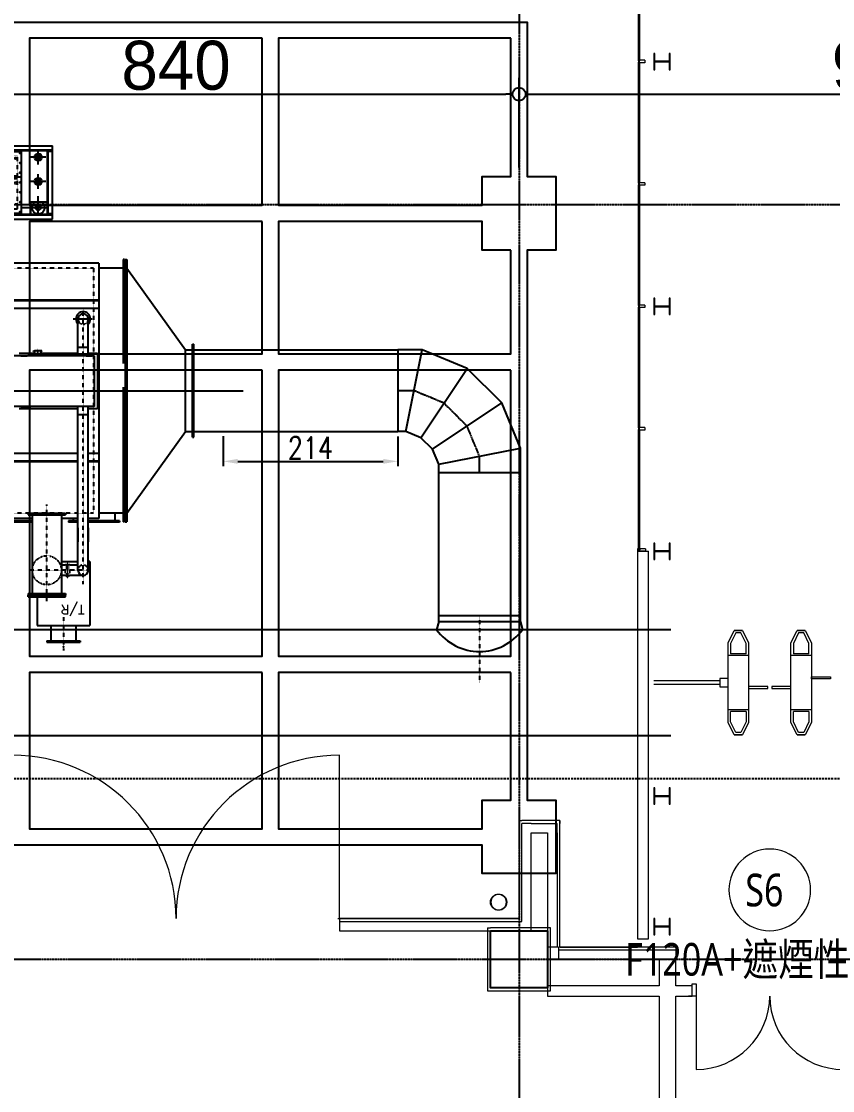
# Model space of a CAD drawing. Extents: x -3450 to 27857, y -1288 to 11880.
# Drawn here: x 23751 to 24744, y 8839 to 10149 of the extents above; entities that cross this region are included whole.
import ezdxf

# ---------------------------------------------------------------- set-up
doc = ezdxf.new("R2010")
doc.units = 0
for name, pattern in [('188K-SM-03-F20-MECH-EQ-Y2257103$0$CENTER', [2, 1.25, -0.25, 0.25, -0.25]), ('188K-SM-03-F20-MECH-EQ-Y2257103$0$CENTER2', [1.125, 0.75, -0.125, 0.125, -0.125]), ('188K-SM-03-F20-MECH-EQ-Y2257103$0$HIDDEN', [0.375, 0.25, -0.125]), ('188K-SM-03-F20-MECH-EQ-Y2257103$0$HIDDEN2', [0.1875, 0.125, -0.0625]), ('188K-SM-03-F20-MECH-EQ-Y2257103$0$PHANTOM2', [1.25, 0.625, -0.125, 0.125, -0.125, 0.125, -0.125]), ('X-S-FAB-L20$0$COL-CEN-LIN', [3.25, 2.5, -0.25, 0.25, -0.25])]:
    doc.linetypes.add(name, pattern=pattern)
for name, color, linetype in [('188K-SM-03-F20-MECH-EQ-Y2257103$0$0-CF-AAS-CVD', 140, 'Continuous'), ('188K-SM-03-F20-MECH-EQ-Y2257103$0$01 Common', 7, 'Continuous'), ('188K-SM-03-F20-MECH-EQ-Y2257103$0$01 Hidden', 4, '188K-SM-03-F20-MECH-EQ-Y2257103$0$HIDDEN'), ('188K-SM-03-F20-MECH-EQ-Y2257103$0$01-COMMOM', 7, 'Continuous'), ('188K-SM-03-F20-MECH-EQ-Y2257103$0$02 Center', 1, '188K-SM-03-F20-MECH-EQ-Y2257103$0$CENTER'), ('188K-SM-03-F20-MECH-EQ-Y2257103$0$02 Hidden', 4, '188K-SM-03-F20-MECH-EQ-Y2257103$0$HIDDEN'), ('188K-SM-03-F20-MECH-EQ-Y2257103$0$02-CENTER', 1, '188K-SM-03-F20-MECH-EQ-Y2257103$0$CENTER'), ('188K-SM-03-F20-MECH-EQ-Y2257103$0$_150_M', 7, 'Continuous'), ('188K-SM-03-F20-MECH-EQ-Y2257103$0$Block Center-Line', 1, '188K-SM-03-F20-MECH-EQ-Y2257103$0$CENTER2'), ('188K-SM-03-F20-MECH-EQ-Y2257103$0$Dim1', 1, 'Continuous'), ('188K-SM-03-F20-MECH-EQ-Y2257103$0$S', 180, 'Continuous'), ('X-S-FAB-L20$0$1_l20平面圖_1_A-OBJE-MEP', 8, 'Continuous'), ('X-S-FAB-L20$0$1_l20平面圖_1_A-WALL-EX', 8, 'Continuous'), ('X-S-FAB-L20$0$1_l20平面圖_1_A-WALL-IN', 8, 'Continuous'), ('X-S-FAB-L20$0$1_l20平面圖_1_D label', 8, 'Continuous'), ('X-S-FAB-L20$0$1_l20平面圖_1_Door', 8, 'Continuous'), ('X-S-FAB-L20$0$1_l20平面圖_1_S-COL', 8, 'Continuous'), ('X-S-FAB-L20$0$1_l20平面圖_1_SIAGE1', 8, 'Continuous'), ('X-S-FAB-L20$0$BLOCK', 8, 'Continuous'), ('X-S-FAB-L20$0$CCL', 8, 'X-S-FAB-L20$0$COL-CEN-LIN'), ('X-S-FAB-L20$0$COL-S', 8, 'Continuous'), ('X-S-FAB-L20$0$DIM', 8, 'Continuous'), ('X-S-FAB-L20$0$Steel Frame-188K', 8, 'Continuous')]:
    doc.layers.add(name, color=color, linetype=linetype)
doc.layers.add('188K-SM-03-F20-MECH-EQ-Y2257103$0$02-CenterLine', color=1, linetype='188K-SM-03-F20-MECH-EQ-Y2257103$0$CENTER', lineweight=13)
doc.layers.add('188K-SM-03-F20-MECH-EQ-Y2257103$0$1法蘭', color=2, linetype='Continuous', lineweight=25)
doc.styles.add('188K-SM-03-F20-MECH-EQ-Y2257103$0$dim-txt', font='simplex.shx', dxfattribs={"width": 0.8})
doc.styles.add('188K-SM-03-F20-MECH-EQ-Y2257103$0$ROMANS', font='ROMANS.SHX')
doc.styles.add('X-S-FAB-L20$0$DIM', font='', dxfattribs={"width": 0.8})
doc.styles.add('X-S-FAB-L20$0$Gen-Text', font='c2.shx', dxfattribs={"bigfont": 'chinese.shx'})
doc.styles.add('X-S-FAB-L20$0$Standard', font='', dxfattribs={"width": 0.8})
doc.styles.get('X-S-FAB-L20$0$DIM').set_extended_font_data('MingLiU')
doc.styles.get('X-S-FAB-L20$0$Standard').set_extended_font_data('Microsoft JhengHei')
doc.dimstyles.new('188K-SM-03-F20-MECH-EQ-Y2257103$0$複本 50-DIM', dxfattribs={"dimscale": 60, "dimtxt": 0.45, "dimasz": 0.3, "dimexe": 0.1, "dimexo": 0.1, "dimgap": 0.05, "dimtad": 1, "dimdec": 0, "dimzin": 0, "dimdsep": 46, "dimtxsty": '188K-SM-03-F20-MECH-EQ-Y2257103$0$dim-txt', "dimcen": 2, "dimclrd": 4, "dimclre": 4, "dimclrt": 2, "dimadec": 0, "dimazin": 0, "dimtfac": 1, "dimtdec": 0, "dimtix": 1, "dimtmove": 2, "dimatfit": 3, "dimldrblk": '188K-SM-03-F20-MECH-EQ-Y2257103$0$_DOT', "dimfxl": 1.6, "dimtvp": 1, "dimtolj": 1, "dimtzin": 0, "dimarcsym": 0})
doc.dimstyles.new('X-S-FAB-L20$0$CIRL', dxfattribs={"dimtxt": 50, "dimasz": 25, "dimexe": 16, "dimexo": 0, "dimgap": 6, "dimtad": 1, "dimdsep": 46, "dimtxsty": 'X-S-FAB-L20$0$DIM', "dimblk": 'X-S-FAB-L20$0$_DotBlank', "dimcen": 10, "dimdle": 8, "dimclrd": 256, "dimclre": 256, "dimclrt": 6, "dimadec": 0, "dimazin": 0, "dimtfac": 1, "dimtix": 1, "dimtmove": 2, "dimatfit": 0, "dimldrblk": 'X-S-FAB-L20$0$ARROW', "dimfxl": 1, "dimtolj": 1, "dimarcsym": 0})

# ---------------------------------------------------------------- blocks, each defined once
blk = doc.blocks.new('X-S-FAB-L20$0$_DotBlank')
at = {"color": 0, "linetype": 'ByBlock', "lineweight": -2}
blk.add_line((-0.5, 0), (-1, 0), dxfattribs=at)
blk.add_circle((0, 0), 0.5, dxfattribs=at)
blk = doc.blocks.new('*D125')
at = {"layer": 'DefPoints', "color": 0, "transparency": 16777216}
for p in [(-1800, 10780), (-2640, 10690), (-1800, 10690)]:
    blk.add_point(p, dxfattribs=at)
at = {"layer": 'X-S-FAB-L20$0$DIM', "lineweight": -2, "transparency": 16777216}
for p, q in [((-2640, 10690), (-2640, 10800)), ((-1800, 10690), (-1800, 10800)), ((-2624, 10780), (-1816, 10780))]:
    blk.add_line(p, q, dxfattribs=at)
at = {"layer": 'X-S-FAB-L20$0$DIM', "lineweight": -2, "transparency": 16777216, "xscale": 16, "yscale": 16, "zscale": 16, "rotation": 180}
blk.add_blockref('X-S-FAB-L20$0$_DotBlank', (-2640, 10780), dxfattribs=at)
at = {"layer": 'X-S-FAB-L20$0$DIM', "lineweight": -2, "transparency": 16777216, "xscale": 16, "yscale": 16, "zscale": 16}
blk.add_blockref('X-S-FAB-L20$0$_DotBlank', (-1800, 10780), dxfattribs=at)
at = {"layer": 'X-S-FAB-L20$0$DIM', "color": 6, "transparency": 16777216, "insert": (-2220, 10815), "char_height": 2.5, "attachment_point": 5, "style": 'X-S-FAB-L20$0$Gen-Text'}
blk.add_mtext('\\A1;{\\H24x;840}', dxfattribs=at)
blk = doc.blocks.new('X-S-FAB-L20$0$ARROW')
at = {"color": 3}
blk.add_solid([(0, 0), (-2.4, -0.4), (-2.4, 0.4)], dxfattribs=at)
blk = doc.blocks.new('*D126')
at = {"layer": 'DefPoints', "color": 0, "transparency": 16777216}
for p in [(-900, 10780), (-1800, 10690), (-900, 10690)]:
    blk.add_point(p, dxfattribs=at)
at = {"layer": 'X-S-FAB-L20$0$DIM', "lineweight": -2, "transparency": 16777216}
for p, q in [((-1800, 10690), (-1800, 10800)), ((-900, 10690), (-900, 10800)), ((-1784, 10780), (-916, 10780))]:
    blk.add_line(p, q, dxfattribs=at)
at = {"layer": 'X-S-FAB-L20$0$DIM', "lineweight": -2, "transparency": 16777216, "xscale": 16, "yscale": 16, "zscale": 16, "rotation": 180}
blk.add_blockref('X-S-FAB-L20$0$_DotBlank', (-1800, 10780), dxfattribs=at)
at = {"layer": 'X-S-FAB-L20$0$DIM', "lineweight": -2, "transparency": 16777216, "xscale": 16, "yscale": 16, "zscale": 16}
blk.add_blockref('X-S-FAB-L20$0$_DotBlank', (-900, 10780), dxfattribs=at)
at = {"layer": 'X-S-FAB-L20$0$DIM', "color": 6, "transparency": 16777216, "insert": (-1350, 10815), "char_height": 2.5, "attachment_point": 5, "style": 'X-S-FAB-L20$0$Gen-Text'}
blk.add_mtext('\\A1;{\\H24x;900}', dxfattribs=at)
blk = doc.blocks.new('X-S-FAB-L20$0$鋼棚_AAS')
at = {"layer": 'X-S-FAB-L20$0$Steel Frame-188K'}
blk.add_lwpolyline([(16735, 1120.3), (21755, 1120.3), (21775, 1120.3), (21775, 930.9), (21810, 930.9), (21810, 840.9), (21775, 840.9), (21775, 166.9), (21810, 166.9), (21810, 76.9), (21720, 76.9), (21720, 111.9), (20970, 111.9), (20970, 76.9), (20880, 76.9), (20880, 111.9), (20130, 111.9), (20130, 76.9), (20040, 76.9), (20040, 111.9), (19290, 111.9)], dxfattribs=at)
for points in [[(21450.3, 1100.3), (21165.6, 1100.3), (21165.6, 895.9), (21450.3, 895.9)], [(21755, 1100.3), (21470.3, 1100.3), (21470.3, 895.9), (21720, 895.9), (21720, 930.9), (21755, 930.9)], [(21450.3, 875.9), (21165.6, 875.9), (21165.6, 713.8), (21450.3, 713.8)], [(21755, 840.9), (21720, 840.9), (21720, 875.9), (21470.3, 875.9), (21470.3, 713.8), (21755, 713.8)], [(21450.3, 693.8), (21165.6, 693.8), (21165.6, 343.3), (21450.3, 343.3)], [(21755, 693.8), (21470.3, 693.8), (21470.3, 343.3), (21755, 343.3)], [(21450.3, 323.3), (21165.6, 323.3), (21165.6, 131.9), (21450.3, 131.9)], [(21755, 323.3), (21470.3, 323.3), (21470.3, 131.9), (21720, 131.9), (21720, 166.9), (21755, 166.9)]]:
    blk.add_lwpolyline(points, close=True, dxfattribs=at)
blk = doc.blocks.new('*U736')
for p, q in [((-500, 175), (500, 175)), ((-500, 100), (-500, 175)), ((500, 100), (500, 175)), ((-500, 100), (-525, 0)), ((-500, 100), (500, 100)), ((500, 100), (525, 0))]:
    blk.add_line(p, q)
blk.add_arc((0, 383), 650, 216.0691, 323.9309)
at = {"layer": '188K-SM-03-F20-MECH-EQ-Y2257103$0$Block Center-Line'}
blk.add_line((0, 175), (0, -650), dxfattribs=at)
blk = doc.blocks.new('188K-SM-03-F20-MECH-EQ-Y2257103$0$80-f')
at = {"layer": '188K-SM-03-F20-MECH-EQ-Y2257103$0$1法蘭'}
for p, q in [((443300, 14907), (443300, 14716)), ((443300, 14907), (443326, 14907)), ((443326, 14907), (443326, 14716)), ((443326, 14865), (443354, 14865)), ((443354, 14865), (443354, 14757)), ((443300, 14716), (443326, 14716)), ((443326, 14757), (443354, 14757))]:
    blk.add_line(p, q, dxfattribs=at)
blk = doc.blocks.new('188K-SM-03-F20-MECH-EQ-Y2257103$0$A$C27867FC7')
at = {"layer": '188K-SM-03-F20-MECH-EQ-Y2257103$0$01 Common'}
for p, q in [((-140, -175), (-140, 175)), ((-100, 215), (100, 215)), ((140, 175), (140, -175)), ((-17.5, 76), (-17.5, 81)), ((17.5, 81), (-17.5, 81)), ((-17.5, 76), (-17.5, -76)), ((17.5, 76), (-17.5, 76)), ((17.5, 76), (17.5, 81)), ((17.5, 76), (17.5, -76)), ((-17.5, -81), (-17.5, -76)), ((17.5, -76), (-17.5, -76)), ((17.5, -81), (-17.5, -81)), ((17.5, -81), (17.5, -76)), ((100, -215), (-100, -215))]:
    blk.add_line(p, q, dxfattribs=at)
at = {"layer": '188K-SM-03-F20-MECH-EQ-Y2257103$0$01 Common', "extrusion": (0, 0, -1)}
for centre, start, end in [((100, 175), 0, 90), ((-100, 175), 90, 180), ((100, -175), 270, 0), ((-100, -175), 180, 270)]:
    blk.add_arc(centre, 40, start, end, dxfattribs=at)
at = {"layer": '188K-SM-03-F20-MECH-EQ-Y2257103$0$01 Hidden', "linetype": '188K-SM-03-F20-MECH-EQ-Y2257103$0$HIDDEN'}
for p, q in [((-135, -175), (-135, 175)), ((-130, -175), (-130, 175)), ((-125, -175), (-125, 175)), ((-100, 210), (100, 210)), ((-100, 205), (100, 205)), ((-100, 200), (100, 200)), ((125, 175), (125, -175)), ((130, 175), (130, -175)), ((135, 175), (135, -175)), ((17.5, 75), (-17.5, 75)), ((17.5, 70), (-17.5, 70)), ((17.5, -70), (-17.5, -70)), ((17.5, -75), (-17.5, -75)), ((100, -200), (-100, -200)), ((100, -205), (-100, -205)), ((100, -210), (-100, -210))]:
    blk.add_line(p, q, dxfattribs=at)
at = {"layer": '188K-SM-03-F20-MECH-EQ-Y2257103$0$01 Hidden', "linetype": '188K-SM-03-F20-MECH-EQ-Y2257103$0$HIDDEN', "extrusion": (0, 0, -1)}
for centre, radius, start, end in [((100, 175), 35, 0, 90), ((100, 175), 30, 0, 90), ((100, 175), 25, 0, 90), ((-100, 175), 35, 90, 180), ((-100, 175), 30, 90, 180), ((-100, 175), 25, 90, 180), ((100, -175), 35, 270, 0), ((100, -175), 30, 270, 0), ((100, -175), 25, 270, 0), ((-100, -175), 35, 180, 270), ((-100, -175), 30, 180, 270), ((-100, -175), 25, 180, 270)]:
    blk.add_arc(centre, radius, start, end, dxfattribs=at)
at = {"layer": '188K-SM-03-F20-MECH-EQ-Y2257103$0$02 Center'}
for p, q in [((0, -258), (0, 258)), ((-182, 0), (182, 0))]:
    blk.add_line(p, q, dxfattribs=at)
blk = doc.blocks.new('*U229')
at = {"layer": '188K-SM-03-F20-MECH-EQ-Y2257103$0$S', "linetype": 'Continuous', "ltscale": 2}
blk.add_circle((0, 0), 7.5, dxfattribs=at)
blk = doc.blocks.new('*U230')
at = {"layer": '188K-SM-03-F20-MECH-EQ-Y2257103$0$Dim1', "color": 0, "linetype": 'ByBlock', "lineweight": -2, "transparency": 16777216}
blk.add_blockref('*U229', (38622, 5306), dxfattribs=at)
for p, rotation in [((38661, 5345), 270), ((38661, 5266), 90), ((38701, 5306), 180)]:
    blk.add_blockref('*U229', p, dxfattribs=dict(at, rotation=rotation))
blk = doc.blocks.new('*U231')
at = {"layer": '188K-SM-03-F20-MECH-EQ-Y2257103$0$S', "linetype": 'Continuous', "ltscale": 2}
blk.add_circle((0, 0), 7.5, dxfattribs=at)
blk = doc.blocks.new('*U232')
at = {"layer": '188K-SM-03-F20-MECH-EQ-Y2257103$0$Dim1', "color": 0, "linetype": 'ByBlock', "lineweight": -2, "transparency": 16777216}
blk.add_blockref('*U231', (25233, 2970), dxfattribs=at)
for p, rotation in [((25264, 3000), 270), ((25264, 2940), 90.00000000000001), ((25294, 2970), 180)]:
    blk.add_blockref('*U231', p, dxfattribs=dict(at, rotation=rotation))
blk = doc.blocks.new('188K-SM-03-F20-MECH-EQ-Y2257103$0$A3-CVD-PUMP')
for p, q in [((3011, 606), (3011, -144)), ((3461, 606), (3011, 606)), ((3461, -144), (3461, 606)), ((3011, -144), (3461, -144))]:
    blk.add_line(p, q)
for centre in [(3086, 236), (3386, 236), (3086, -64), (3386, -64)]:
    blk.add_circle(centre, 7.5)
at = {"layer": '188K-SM-03-F20-MECH-EQ-Y2257103$0$01-COMMOM'}
for p, q in [((3011, 166), (3131, 166)), ((3131, -49), (3131, 186)), ((3341, 186), (3131, 186)), ((3341, 186), (3341, -49)), ((3461, 166), (3341, 166)), ((3341, -49), (3131, -49))]:
    blk.add_line(p, q, dxfattribs=at)
for centre in [(3026, 591), (3166, 591), (3306, 591), (3446, 591), (3026, 471), (3446, 471), (3026, 351), (3446, 351), (3026, 231), (3446, 231), (3026, 111), (3446, 111), (3026, -9), (3026, -129), (3166, -129), (3306, -129), (3446, -9), (3446, -129)]:
    blk.add_circle(centre, 6, dxfattribs=at)
at = {"layer": '188K-SM-03-F20-MECH-EQ-Y2257103$0$02 Hidden'}
for p, q in [((3066, 151), (3066, 181)), ((3131, 181), (3066, 181)), ((3131, 166), (3066, 166)), ((3131, 151), (3066, 151)), ((3341, 181), (3406, 181)), ((3341, 166), (3406, 166)), ((3341, 151), (3406, 151)), ((3406, 151), (3406, 181))]:
    blk.add_line(p, q, dxfattribs=at)
blk.add_lwpolyline([(3411, 556), (3061, 556), (3061, -94), (3411, -94)], close=True, dxfattribs=at)
at = {"layer": '188K-SM-03-F20-MECH-EQ-Y2257103$0$02-CENTER'}
for p, q in [((3170, 622), (3170, 370)), ((3044, 496), (3296, 496)), ((3070, 236), (3102, 236)), ((3086, 254), (3086, 218)), ((3368, 236), (3404, 236)), ((3386, 254), (3386, 218)), ((3068, -64), (3104, -64)), ((3086, -82), (3086, -46)), ((3368, -64), (3404, -64)), ((3386, -82), (3386, -46))]:
    blk.add_line(p, q, dxfattribs=at)
at = {"layer": '188K-SM-03-F20-MECH-EQ-Y2257103$0$02-CenterLine', "ltscale": 0.1}
for p, q in [((3014, 591), (3038, 591)), ((3026, 579), (3026, 603)), ((3154, 591), (3178, 591)), ((3166, 579), (3166, 603)), ((3294, 591), (3318, 591)), ((3306, 579), (3306, 603)), ((3458, 591), (3434, 591)), ((3446, 579), (3446, 603)), ((3014, 471), (3038, 471)), ((3026, 459), (3026, 483)), ((3458, 471), (3434, 471)), ((3446, 459), (3446, 483)), ((3014, 351), (3038, 351)), ((3026, 339), (3026, 363)), ((3458, 351), (3434, 351)), ((3446, 339), (3446, 363)), ((3014, 231), (3038, 231)), ((3026, 219), (3026, 243)), ((3458, 231), (3434, 231)), ((3446, 219), (3446, 243)), ((3014, 111), (3038, 111)), ((3026, 99), (3026, 123)), ((3026, -21), (3026, 3)), ((3458, 111), (3434, 111)), ((3446, 99), (3446, 123)), ((3446, -21), (3446, 3)), ((3014, -9), (3038, -9)), ((3014, -129), (3038, -129)), ((3026, -117), (3026, -141)), ((3154, -129), (3178, -129)), ((3166, -117), (3166, -141)), ((3294, -129), (3318, -129)), ((3306, -117), (3306, -141)), ((3458, -9), (3434, -9)), ((3458, -129), (3434, -129)), ((3446, -117), (3446, -141))]:
    blk.add_line(p, q, dxfattribs=at)
at = {"layer": '188K-SM-03-F20-MECH-EQ-Y2257103$0$_150_M', "extrusion": (0, 0, -1)}
blk.add_circle((-3170, 496), 58.7, dxfattribs=at)
blk = doc.blocks.new('188K-SM-03-F20-MECH-EQ-Y2257103$0$A$C0CB66949')
at = {"linetype": 'Continuous', "ltscale": 2}
for p, q in [((241, 0), (-242, 0)), ((-242, -24), (-242, 0)), ((241, -24), (-242, -24)), ((-156, -583), (-156, -24)), ((156, -583), (156, -24)), ((241, -24), (241, 0)), ((-242, -607), (241, -607)), ((-242, -627), (-242, -607)), ((-242, -627), (241, -627)), ((241, -583), (-242, -583)), ((-242, -607), (-242, -583)), ((241, -607), (-242, -607)), ((-156, -737), (-156, -627)), ((156, -737), (156, -627)), ((241, -607), (241, -583)), ((241, -627), (241, -607)), ((291, -617), (481, -617)), ((291, -633), (291, -617)), ((291, -633), (481, -633)), ((341, -737), (341, -633)), ((431, -737), (431, -633)), ((481, -633), (481, -617)), ((1085, -782), (1085, -972)), ((1085, -782), (1101, -782)), ((1101, -782), (1101, -972)), ((993, -832), (1085, -832)), ((993, -922), (1085, -922)), ((1085, -972), (1101, -972)), ((1089, -1285), (993, -1285)), ((1089, -1309), (993, -1309)), ((1089, -1342), (1089, -1252)), ((1101, -1252), (1089, -1252)), ((1101, -1342), (1101, -1252)), ((1089, -1435), (993, -1435)), ((1101, -1342), (1089, -1342)), ((1089, -1492), (1089, -1402)), ((1101, -1402), (1089, -1402)), ((1101, -1492), (1101, -1402)), ((1089, -1459), (993, -1459)), ((1101, -1492), (1089, -1492))]:
    blk.add_line(p, q, dxfattribs=at)
for p, q in [((0, -607), (0, 0)), ((0, -767), (0, -553)), ((386, -754), (386, -571)), ((1053, -677), (-767, -677)), ((-767, -677), (-767, -1577)), ((-715, -745), (-767, -745)), ((1053, -745), (993, -745)), ((1053, -677), (1053, -1577)), ((1083, -740), (1168, -740)), ((1083, -747), (1083, -740)), ((1083, -747), (1168, -747)), ((1111, -732), (1105, -740)), ((1111, -740), (1111, -729)), ((1290, -726), (1114, -726)), ((1115, -808), (1115, -747)), ((1124, -726), (1124, -721)), ((1127, -726), (1127, -721)), ((1131, -726), (1131, -721)), ((1136, -808), (1136, -747)), ((1144, -737), (1290, -737)), ((1144, -740), (1144, -737)), ((1168, -747), (1168, -740)), ((1181, -737), (1278, -772)), ((1197, -737), (1280, -767)), ((1278, -772), (1280, -767)), ((1301, -735), (1301, -728)), ((879, -877), (1147, -877)), ((1104, -808), (1147, -808)), ((1104, -955), (1104, -808)), ((1147, -808), (1147, -955)), ((1151, -881), (1302, -881)), ((1147, -955), (1104, -955)), ((1141, -1297), (993, -1297)), ((243, -1672), (243, -1440)), ((-707, -1509), (-767, -1509)), ((1141, -1447), (993, -1447)), ((1053, -1509), (993, -1509)), ((1053, -1577), (-767, -1577)), ((-17, -1610), (503, -1610)), ((-17, -1610), (-17, -1640)), ((-17, -1625), (503, -1625)), ((-17, -1640), (503, -1640)), ((38, -1577), (38, -1610)), ((448, -1577), (448, -1610)), ((503, -1610), (503, -1640))]:
    blk.add_line(p, q)
at = {"ltscale": 350}
for p, q in [((1053, -729), (-767, -729)), ((1053, -737), (-767, -737)), ((-715, -745), (-715, -1509)), ((-707, -737), (-707, -1517)), ((-497, -882), (-497, -737)), ((-492, -887), (-492, -737)), ((993, -737), (993, -1517)), ((1001, -745), (1001, -1509)), ((-707, -882), (-497, -882)), ((-707, -887), (-492, -887)), ((1053, -1517), (-767, -1517)), ((1053, -1525), (-767, -1525))]:
    blk.add_line(p, q, dxfattribs=at)
at = {"ltscale": 3}
for p, q in [((-592, -720), (-592, -958)), ((243, -747), (243, -985)), ((-711, -817), (-388, -817)), ((124, -844), (362, -844)), ((-592, -1047), (-592, -1229)), ((-683, -1138), (-501, -1138)), ((-683, -1438), (-501, -1438)), ((-592, -1347), (-592, -1529))]:
    blk.add_line(p, q, dxfattribs=at)
at = {"linetype": 'Continuous', "ltscale": 2}
for centre, radius in [((-592, -817), 77.5), ((-592, -817), 30), ((243, -844), 54), ((243, -844), 17.5), ((-592, -1138), 45), ((-592, -1138), 11.5), ((-592, -1438), 45), ((-592, -1438), 11.5)]:
    blk.add_circle(centre, radius, dxfattribs=at)
at = {"ltscale": 0.1}
blk.add_circle((243, -844), 39.7, dxfattribs=at)
at = {"ltscale": 3}
for centre in [(-592, -1138), (-592, -1438)]:
    blk.add_circle(centre, 30.1, dxfattribs=at)
for centre, radius, start, end in [((1114, -729), 2.73, 90, 180), ((1290, -758), 31.8, 71.4881, 91.4052), ((1290, -705), 31.8, 268.5948, 288.5119)]:
    blk.add_arc(centre, radius, start, end)
for name, p in [('188K-SM-03-F20-MECH-EQ-Y2257103$0$A3-CVD-PUMP', (-3398, -1358)), ('188K-SM-03-F20-MECH-EQ-Y2257103$0$A3-CVD-PUMP', (-2588, -1358)), ('188K-SM-03-F20-MECH-EQ-Y2257103$0$A$C27867FC7', (243, -1217))]:
    blk.add_blockref(name, p)
at = {"rotation": 45.00000000000001}
for name, p in [('*U230', (-23343, -31933)), ('*U232', (-16356, -21102)), ('*U232', (-16356, -21402))]:
    blk.add_blockref(name, p, dxfattribs=at)
at = {"xscale": -1, "rotation": 180}
blk.add_blockref('188K-SM-03-F20-MECH-EQ-Y2257103$0$80-f', (-442234, 13930), dxfattribs=at)
blk = doc.blocks.new('188K-SM-03-F20-MECH-EQ-Y2257103$0$A$C47867157')
at = {"linetype": '188K-SM-03-F20-MECH-EQ-Y2257103$0$CENTER2'}
for p, q in [((1595, 2775), (1595, 3183)), ((1799, 2577), (1799, 1395)), ((1354, 2371), (1354, -1012)), ((1519, 2268), (1519, 2132)), ((1540, 2289), (1540, 2111)), ((1545, 2289), (1545, 2111)), ((1549, 2289), (1549, 2111)), ((1570, 2268), (1570, 2132)), ((1260, 2200), (2018, 2200))]:
    blk.add_line(p, q, dxfattribs=at)
at = {"linetype": 'Continuous'}
for p, q in [((1799, 3082), (1392, 3082)), ((1392, 3063), (1392, 3082)), ((1799, 3063), (1392, 3063)), ((1443, 2879), (1443, 3063)), ((1748, 2879), (1748, 3063)), ((1799, 3063), (1799, 3082)), ((1919, 2879), (1272, 2879)), ((1272, 2092), (1272, 2879)), ((1919, 2524), (1919, 2879)), ((1570, 2524), (1570, 2505)), ((1570, 2486), (1570, 2505)), ((2027, 2524), (2027, 2505)), ((2027, 2486), (2027, 2505)), ((1621, 1521), (1621, 2486)), ((1977, 1521), (1977, 2486)), ((1354, 2263), (1519, 2263)), ((1519, 2268), (1540, 2268)), ((1540, 2289), (1549, 2289)), ((1549, 2268), (1570, 2268)), ((1570, 2263), (1621, 2263)), ((1291, 2200), (1291, 295)), ((1418, 2200), (1418, 295)), ((1418, 2136), (1519, 2136)), ((1519, 2132), (1540, 2132)), ((1540, 2111), (1549, 2111)), ((1549, 2132), (1570, 2132)), ((1570, 2136), (1621, 2136)), ((1272, 2092), (1291, 2092)), ((1621, 2092), (1418, 2092)), ((1291, 1680), (1291, 1854)), ((1418, 1680), (1418, 1854)), ((846, 1609), (865, 1609)), ((846, -45), (846, 1609)), ((865, -45), (865, 1609)), ((910, 1613), (1291, 1613)), ((910, 1594), (910, 1613)), ((910, 1603), (1291, 1603)), ((910, 1594), (1291, 1594)), ((967, 1502), (967, 1594)), ((1418, 1613), (1532, 1613)), ((1418, 1603), (1532, 1603)), ((1418, 1594), (1532, 1594)), ((1475, 1565), (1475, 1594)), ((1532, 1594), (1532, 1613)), ((1977, 1613), (2631, 1613)), ((1977, 1603), (2631, 1603)), ((1977, 1594), (2631, 1594)), ((821, 1501), (100, 500)), ((865, 1501), (1164, 1501)), ((1164, -1562), (1164, 1565)), ((1164, 1565), (1291, 1565)), ((1418, 1565), (1621, 1565)), ((2027, 1521), (1570, 1521)), ((1570, 1502), (1570, 1521)), ((2027, 1502), (1570, 1502)), ((1977, 1565), (2434, 1565)), ((2027, 1502), (2027, 1521)), ((1164, 873), (1291, 873)), ((1164, 863), (1291, 863)), ((1418, 873), (2434, 873)), ((1418, 863), (2434, 863)), ((1164, 771), (1291, 771)), ((1418, 771), (2434, 771)), ((100, 500), (13, 500)), ((1291, 295), (1291, 193)), ((1291, 295), (1418, 295)), ((1418, 295), (1418, 193)), ((1218, -426), (1218, 193)), ((1218, 193), (2713, 193)), ((1243, 193), (1326, 193)), ((1243, 193), (1295, 193)), ((2116, 193), (2040, 193)), ((2116, 193), (2065, 193)), ((846, -1607), (846, -331)), ((865, -1607), (865, -331)), ((100, -500), (13, -500)), ((821, -1499), (100, -500)), ((1218, -426), (2713, -426)), ((1319, -426), (1243, -426)), ((1291, -426), (1291, -528)), ((1418, -426), (1418, -528)), ((1862, -481), (1872, -481)), ((1862, -481), (1862, -487)), ((1862, -484), (1875, -484)), ((1862, -487), (1874, -487)), ((1872, -481), (1872, -426)), ((1874, -487), (1877, -490)), ((1875, -484), (1875, -429)), ((1875, -429), (1951, -429)), ((1875, -484), (1878, -487)), ((1877, -490), (1949, -490)), ((1878, -487), (1948, -487)), ((1951, -484), (1948, -487)), ((1952, -487), (1949, -490)), ((1951, -484), (1951, -429)), ((1951, -484), (1963, -484)), ((1964, -487), (1952, -487)), ((1954, -481), (1954, -426)), ((1954, -481), (1963, -481)), ((1964, -481), (1964, -487)), ((2116, -426), (2040, -426)), ((1291, -528), (1291, -878)), ((1291, -528), (1418, -528)), ((1418, -528), (1418, -878)), ((1243, -878), (1476, -878)), ((1164, -1007), (2434, -1007)), ((1164, -1099), (2434, -1099)), ((1164, -1108), (2434, -1108)), ((865, -1499), (1164, -1499)), ((1164, -1562), (2434, -1562)), ((846, -1607), (865, -1607))]:
    blk.add_line(p, q, dxfattribs=at)
for p, q in [((2027, 2524), (1570, 2524)), ((2027, 2505), (1570, 2505)), ((2027, 2505), (1570, 2505)), ((2027, 2486), (1570, 2486)), ((821, -1607), (821, 1609)), ((840, 1609), (821, 1609)), ((840, -1607), (840, 1609)), ((846, -45), (846, 1607)), ((0, 568), (0, -568)), ((13, 568), (13, -568)), ((100, 500), (100, -500)), ((1180, -455), (1180, 222)), ((1180, 222), (1291, 222)), ((1418, 222), (2138, 222)), ((9576, 1), (-604, 1)), ((840, -1607), (840, -331)), ((846, -1607), (846, -331)), ((1180, -455), (1291, -455)), ((1418, -455), (1872, -455)), ((1954, -455), (2138, -455)), ((840, -1607), (821, -1607))]:
    blk.add_line(p, q)
at = {"linetype": '188K-SM-03-F20-MECH-EQ-Y2257103$0$HIDDEN2'}
for p, q in [((1227, 1502), (2370, 1502)), ((1227, -1499), (1227, 1501)), ((1227, 1501), (2370, 1501)), ((1227, -1499), (2370, -1499))]:
    blk.add_line(p, q, dxfattribs=at)
at = {"linetype": '188K-SM-03-F20-MECH-EQ-Y2257103$0$PHANTOM2'}
for p, q in [((13, 568), (0, 568)), ((13, -568), (0, -568))]:
    blk.add_line(p, q, dxfattribs=at)
at = {"linetype": '188K-SM-03-F20-MECH-EQ-Y2257103$0$HIDDEN'}
blk.add_line((1913, -512), (1913, -417), dxfattribs=at)
at = {"linetype": '188K-SM-03-F20-MECH-EQ-Y2257103$0$HIDDEN2'}
blk.add_circle((1799, 2200), 178, dxfattribs=at)
for centre in [(2015, 204), (2015, -437)]:
    blk.add_circle(centre, 6.35)
at = {"linetype": 'Continuous'}
for centre, radius, start, end in [((1354, 2200), 63.5, 0, 180), ((1354, -878), 88.9, 135.5847, 44.4153), ((1354, -878), 63.5, 180, 0)]:
    blk.add_arc(centre, radius, start, end, dxfattribs=at)
at = {"linetype": '188K-SM-03-F20-MECH-EQ-Y2257103$0$HIDDEN2'}
for centre, start, end in [((1354, 2200), 180, 0), ((1354, -878), 0, 180)]:
    blk.add_arc(centre, 63.5, start, end, dxfattribs=at)
at = {"linetype": 'Continuous'}
blk.add_point((1595, 3137), dxfattribs=at)
at = {"linetype": '188K-SM-03-F20-MECH-EQ-Y2257103$0$PHANTOM2'}
blk.add_point((0, 0), dxfattribs=at)
at = {"linetype": 'Continuous'}
blk.add_blockref('188K-SM-03-F20-MECH-EQ-Y2257103$0$A$C0CB66949', (2496, -1424), dxfattribs=at)
at = {"linetype": 'Continuous', "style": '188K-SM-03-F20-MECH-EQ-Y2257103$0$ROMANS'}
blk.add_text('T/R', height=114.3, dxfattribs=at).set_placement((1337, 2622))
blk = doc.blocks.new('*D626')
at = {"color": 4, "lineweight": -2, "transparency": 16777216}
for p, q in [((21875, 9640.9), (21875, 9604.1)), ((22089, 9640.6), (22089, 9604.1)), ((21893, 9610.1), (22071, 9610.1))]:
    blk.add_line(p, q, dxfattribs=at)
at = {"color": 4, "transparency": 16777216}
for points in [[(21893, 9613.1), (21893, 9607.1), (21875, 9610.1)], [(22071, 9613.1), (22071, 9607.1), (22089, 9610.1)]]:
    blk.add_solid(points, dxfattribs=at)
at = {"layer": 'DefPoints', "color": 0, "transparency": 16777216}
for p in [(21875, 9646.9), (22089, 9646.6), (22089, 9610.1)]:
    blk.add_point(p, dxfattribs=at)
at = {"color": 2, "transparency": 16777216, "insert": (21982, 9626.6), "char_height": 27, "attachment_point": 5, "style": '188K-SM-03-F20-MECH-EQ-Y2257103$0$dim-txt'}
blk.add_mtext('\\A1;214', dxfattribs=at)
blk = doc.blocks.new('188K-SM-03-F20-MECH-EQ-Y2257103$0$_DOT')
at = {"color": 0, "linetype": 'ByBlock'}
blk.add_line((-0.5, 0), (-1, 0), dxfattribs=at)
at = {"color": 0, "linetype": 'ByBlock', "const_width": 0.5}
blk.add_lwpolyline([(-0.25, 0, 1), (0.25, 0, 1)], format="xyb", close=True, dxfattribs=at)
blk = doc.blocks.new('*U582')
for p, q in [((-100, 150), (-100, 50)), ((-90.1, 50), (-70.2, 150)), ((-71.7, 42.4), (-15, 127.2)), ((-57.6, 28.3), (27.2, 85)), ((-50, 9.9), (50, 29.8)), ((-50, 0), (50, 0))]:
    blk.add_line(p, q)
for points in [[(50, 0), (50, 29.8), (27.2, 85), (-15, 127.2), (-70.2, 150), (-100, 150)], [(-50, 0), (-50, 9.9), (-57.6, 28.3), (-71.7, 42.4), (-90.1, 50), (-100, 50)]]:
    blk.add_lwpolyline(points)
at = {"layer": '188K-SM-03-F20-MECH-EQ-Y2257103$0$Block Center-Line'}
blk.add_lwpolyline([(0, 0), (0, 19.9), (-15.2, 56.6), (-43.4, 84.8), (-80.1, 100), (-100, 100)], dxfattribs=at)
blk = doc.blocks.new('X-S-FAB-L20$0$FAB2-L05')
at = {"layer": 'X-S-FAB-L20$0$CCL'}
for p, q in [((-1800, 11005), (-1800, 0)), ((-26880, 10645), (1210, 10645)), ((-26880, 9720), (1210, 9720))]:
    blk.add_line(p, q, dxfattribs=at)
at = {"layer": 'X-S-FAB-L20$0$COL-S'}
blk.add_lwpolyline([(-1835, 9755), (-1765, 9755), (-1765, 9685), (-1835, 9685)], close=True, dxfattribs=at)
at = {"layer": 'X-S-FAB-L20$0$DIM'}
for base, p1, p2, picture, middle in [((-1800, 10780), (-2640, 10690), (-1800, 10690), '*D125', (-2220, 10815)), ((-900, 10780), (-1800, 10690), (-900, 10690), '*D126', (-1350, 10815))]:
    dim = blk.add_linear_dim(base=base, p1=p1, p2=p2, text='{\\H24x;<>}', dimstyle='X-S-FAB-L20$0$CIRL', override={"dimtxt": 2.5, "dimasz": 16, "dimexe": 20, "dimgap": 5, "dimtxsty": 'X-S-FAB-L20$0$Gen-Text', "dimblk1": 'X-S-FAB-L20$0$_DotBlank', "dimblk2": 'X-S-FAB-L20$0$_DotBlank', "dimsah": 1}, dxfattribs=at)
    dim.commit()
    dim.dimension.update_dxf_attribs({"geometry": picture, "text_midpoint": middle})
blk = doc.blocks.new('X-S-FAB-L20')
at = {"layer": 'X-S-FAB-L20$0$1_l20平面圖_1_A-OBJE-MEP', "color": 8, "lineweight": 0, "ltscale": 10, "flags": 128}
blk.add_lwpolyline([(24344.5, 9070, 1), (24325.5, 9070, 1)], format="xyb", close=True, dxfattribs=at)
at = {"layer": 'X-S-FAB-L20$0$1_l20平面圖_1_A-OBJE-MEP', "color": 8, "lineweight": 0, "ltscale": 10}
blk.add_circle((24335, 9070), 10, dxfattribs=at)
at = {"layer": 'X-S-FAB-L20$0$1_l20平面圖_1_A-WALL-EX', "color": 1, "lineweight": 0, "ltscale": 10}
for p, q in [((24507, 10101.5), (24507, 10098.5)), ((24514, 10101.5), (24507, 10101.5)), ((24514, 10101.5), (24514, 10098.5)), ((24514, 10098.5), (24507, 10098.5)), ((24507, 9951.5), (24507, 9948.5)), ((24514, 9951.5), (24507, 9951.5)), ((24514, 9948.5), (24507, 9948.5)), ((24514, 9951.5), (24514, 9948.5)), ((24507, 9801.5), (24507, 9798.5)), ((24514, 9801.5), (24507, 9801.5)), ((24514, 9801.5), (24514, 9798.5)), ((24514, 9798.5), (24507, 9798.5)), ((24507, 9651.5), (24507, 9648.5)), ((24514, 9651.5), (24507, 9651.5)), ((24514, 9648.5), (24507, 9648.5)), ((24514, 9651.5), (24514, 9648.5)), ((24505, 9503), (24505, 9500)), ((24506, 9503), (24505, 9503)), ((24515, 9500), (24505, 9500)), ((24506, 9503), (24506, 9501.5)), ((24508, 9501.5), (24506, 9501.5)), ((24508, 9503), (24508, 9501.5)), ((24515, 9503), (24508, 9503)), ((24515, 9503), (24515, 9500))]:
    blk.add_line(p, q, dxfattribs=at)
at = {"layer": 'X-S-FAB-L20$0$1_l20平面圖_1_A-WALL-EX', "color": 6, "lineweight": 0, "ltscale": 10}
for p, q in [((24505, 9500), (24518.5, 9500)), ((24375, 9166.5), (24363.5, 9166.5)), ((24363.5, 9050), (24363.5, 9166.5)), ((24375, 9166.5), (24363.5, 9166.5)), ((24375, 9166.5), (24406.5, 9166.5)), ((24406.5, 9155), (24406.5, 9166.5)), ((24406.5, 9155), (24406.5, 9166.5)), ((24406.5, 9155), (24406.5, 9015)), ((24140, 9050), (24140, 9046.5)), ((24140, 9046.5), (24360, 9046.5)), ((24140, 9046.5), (24140, 9038.5)), ((24360, 9046.5), (24363.5, 9046.5)), ((24360, 9046.5), (24363.5, 9046.5)), ((24363.5, 9046.5), (24363.5, 9050)), ((24140, 9038.5), (24140, 9035)), ((24408.2, 9011.5), (24410, 9011.5)), ((24410, 9011.5), (24552, 9011.5))]:
    blk.add_line(p, q, dxfattribs=at)
at = {"layer": 'X-S-FAB-L20$0$1_l20平面圖_1_A-WALL-EX', "color": 8, "lineweight": 0, "ltscale": 10, "flags": 128}
for points in [[(24506, 10101), (24508, 10101), (24508, 10249), (24506, 10249)], [(24506, 9951), (24508, 9951), (24508, 10099), (24506, 10099)], [(24506, 9801), (24508, 9801), (24508, 9949), (24506, 9949)], [(24506, 9651), (24508, 9651), (24508, 9799), (24506, 9799)], [(24506, 9500), (24508, 9500), (24508, 9649), (24506, 9649)]]:
    blk.add_lwpolyline(points, close=True, dxfattribs=at)
at = {"layer": 'X-S-FAB-L20$0$1_l20平面圖_1_A-WALL-EX', "color": 6, "lineweight": 0, "ltscale": 10, "flags": 128}
for points in [[(24505, 9500), (24505, 9025)], [(24518.5, 9025), (24518.5, 9500)], [(24360, 9170), (24363.5, 9170)], [(24360, 9170), (24360, 9050)], [(24410, 9170), (24363.5, 9170)], [(24410, 9170), (24410, 9166.5)], [(24410, 9015), (24410, 9166.5)], [(24360, 9050), (24140, 9050)], [(24406.5, 9015), (24395, 9015)], [(24408.2, 9015), (24406.5, 9015)], [(24408.2, 9015), (24408.2, 9011.5)], [(24552, 9015), (24410, 9015)], [(24505, 9025), (24518.5, 9025)], [(24552, 9015), (24552, 9011.5)], [(24408.2, 9011.5), (24408.2, 9000)], [(24552, 9011.5), (24552, 9000)]]:
    blk.add_lwpolyline(points, dxfattribs=at)
at = {"layer": 'X-S-FAB-L20$0$1_l20平面圖_1_A-WALL-EX', "color": 12, "lineweight": 0, "ltscale": 10, "flags": 128}
for points in [[(24410, 9015), (24410, 9170)], [(24410, 9015), (24410, 9170)], [(24138, 9050), (24360, 9050)], [(24138, 9050), (24360, 9050)], [(24410, 9015), (24505, 9015)], [(24410, 9015), (24505, 9015)]]:
    blk.add_lwpolyline(points, dxfattribs=at)
at = {"layer": 'X-S-FAB-L20$0$1_l20平面圖_1_A-WALL-EX', "color": 4, "lineweight": 0, "ltscale": 10, "flags": 128}
for points in [[(24375, 9035), (24375, 9155)], [(24375, 9155), (24395, 9155)], [(24395, 9155), (24395, 9015)], [(24140, 9035), (24363.5, 9035)], [(24408.2, 9000), (24552, 9000)]]:
    blk.add_lwpolyline(points, dxfattribs=at)
at = {"layer": 'X-S-FAB-L20$0$1_l20平面圖_1_A-WALL-IN', "color": 3, "lineweight": 0, "ltscale": 10}
for p, q in [((24572, 8967.5), (24567.7, 8967.5)), ((24572, 8955), (24572, 8967.5)), ((24572, 8955), (24567.7, 8955))]:
    blk.add_line(p, q, dxfattribs=at)
at = {"layer": 'X-S-FAB-L20$0$1_l20平面圖_1_A-WALL-IN', "color": 1, "lineweight": 0, "ltscale": 10, "flags": 128}
for points in [[(24321.5, 9038.5), (24325, 9038.5)], [(24321.5, 9038.5), (24321.5, 8961.5)], [(24395, 9038.5), (24325, 9038.5)], [(24398.5, 9038.5), (24395, 9038.5)], [(24398.5, 8965), (24398.5, 9038.5)], [(24321.5, 8961.5), (24325, 8961.5)], [(24325, 8961.5), (24398.5, 8961.5)], [(24398.5, 8961.5), (24398.5, 8965)]]:
    blk.add_lwpolyline(points, dxfattribs=at)
at = {"layer": 'X-S-FAB-L20$0$1_l20平面圖_1_A-WALL-IN', "color": 3, "lineweight": 0, "ltscale": 10, "flags": 128}
for points in [[(24552, 9000), (24531.5, 9000)], [(24531.5, 9000), (24531.5, 8967.5)], [(24552, 8967.5), (24552, 9000)], [(24531.5, 8967.5), (24395, 8967.5)], [(24395, 8965), (24395, 8955)], [(24572, 8967.5), (24552, 8967.5)], [(24395, 8955), (24531.5, 8955)], [(24531.5, 8955), (24531.5, 8755)], [(24552, 8770), (24552, 8955)], [(24552, 8955), (24572, 8955)]]:
    blk.add_lwpolyline(points, dxfattribs=at)
at = {"layer": 'X-S-FAB-L20$0$1_l20平面圖_1_D label', "color": 8, "lineweight": 0, "ltscale": 10, "flags": 128}
blk.add_lwpolyline([(24617, 9085, 1), (24717, 9085, 1)], format="xyb", close=True, dxfattribs=at)
at = {"layer": 'X-S-FAB-L20$0$1_l20平面圖_1_Door', "color": 4, "lineweight": 0, "ltscale": 10}
for p, q in [((24505, 9500), (24518.5, 9500)), ((24140, 9050), (24140, 9250)), ((24140, 9050), (24140, 9046.5)), ((24140, 9050), (24140, 9046.5)), ((24140, 9046.5), (24140, 9038.5)), ((24140, 9046.5), (24140, 9038.5)), ((24140, 9038.5), (24140, 9035)), ((24572, 8967.5), (24567.7, 8967.5)), ((24572, 8967.5), (24567.7, 8967.5)), ((24572, 8970), (24577, 8970)), ((24572, 8955), (24572, 8970)), ((24572, 8955), (24572, 8967.5)), ((24572, 8955), (24572, 8967.5)), ((24577, 8970), (24577, 8955)), ((24572, 8955), (24567.7, 8955)), ((24572, 8955), (24567.7, 8955)), ((24577, 8955), (24572, 8955)), ((24577, 8955), (24577, 8865))]:
    blk.add_line(p, q, dxfattribs=at)
for centre, radius, start, end in [((23740, 9050), 200, 0, 90), ((24140, 9050), 200, 90, 180), ((24577, 8955), 90, 270, 0), ((24757, 8955), 90, 180, 0)]:
    blk.add_arc(centre, radius, start, end, dxfattribs=at)
at = {"layer": 'X-S-FAB-L20$0$1_l20平面圖_1_S-COL', "color": 2, "lineweight": 0, "ltscale": 10, "flags": 128}
for points in [[(24545, 10110), (24543.8, 10110), (24543.8, 10100.4), (24526.2, 10100.4), (24526.2, 10110), (24525, 10110), (24525, 10090), (24526.2, 10090), (24526.2, 10099.6), (24543.8, 10099.6), (24543.8, 10090), (24545, 10090)], [(24545, 9810), (24543.8, 9810), (24543.8, 9800.4), (24526.2, 9800.4), (24526.2, 9810), (24525, 9810), (24525, 9790), (24526.2, 9790), (24526.2, 9799.6), (24543.8, 9799.6), (24543.8, 9790), (24545, 9790)], [(24545, 9510), (24543.8, 9510), (24543.8, 9500.4), (24526.2, 9500.4), (24526.2, 9510), (24525, 9510), (24525, 9490), (24526.2, 9490), (24526.2, 9499.6), (24543.8, 9499.6), (24543.8, 9490), (24545, 9490)], [(24545, 9210), (24543.8, 9210), (24543.8, 9200.4), (24526.2, 9200.4), (24526.2, 9210), (24525, 9210), (24525, 9190), (24526.2, 9190), (24526.2, 9199.6), (24543.8, 9199.6), (24543.8, 9190), (24545, 9190)], [(24545, 9050), (24543.8, 9050), (24543.8, 9040.4), (24526.2, 9040.4), (24526.2, 9050), (24525, 9050), (24525, 9030), (24526.2, 9030), (24526.2, 9039.6), (24543.8, 9039.6), (24543.8, 9030), (24545, 9030)]]:
    blk.add_lwpolyline(points, close=True, dxfattribs=at)
at = {"layer": 'X-S-FAB-L20$0$1_l20平面圖_1_SIAGE1', "color": 4, "lineweight": 0, "ltscale": 10}
for p, q in [((24641, 9372.4), (24616, 9372.4)), ((24638, 9374.4), (24619, 9374.4)), ((24718, 9372.4), (24693, 9372.4)), ((24715, 9374.4), (24696, 9374.4)), ((24641, 9305.6), (24616, 9305.6)), ((24638, 9303.6), (24619, 9303.6)), ((24718, 9305.6), (24693, 9305.6)), ((24715, 9303.6), (24696, 9303.6))]:
    blk.add_line(p, q, dxfattribs=at)
at = {"layer": 'X-S-FAB-L20$0$1_l20平面圖_1_SIAGE1', "color": 4, "lineweight": 0, "ltscale": 10, "flags": 128}
for points in [[(24623.5, 9275), (24616, 9290.3), (24616, 9387.7), (24623.5, 9403)], [(24638, 9374.4), (24638, 9387), (24631.6, 9400), (24628.5, 9400), (24625.4, 9400), (24619, 9387), (24619, 9374.4)], [(24633.5, 9403), (24623.5, 9403)], [(24623.5, 9403), (24628.5, 9403)], [(24623.5, 9403), (24633.5, 9403)], [(24628.5, 9403), (24633.5, 9403)], [(24633.5, 9403), (24641, 9387.7), (24641, 9290.3), (24633.5, 9275)], [(24700.5, 9275), (24693, 9290.3), (24693, 9387.7), (24700.5, 9403)], [(24715, 9374.4), (24715, 9387), (24708.6, 9400), (24705.5, 9400), (24702.4, 9400), (24696, 9387), (24696, 9374.4)], [(24710.5, 9403), (24700.5, 9403)], [(24700.5, 9403), (24705.5, 9403)], [(24700.5, 9403), (24710.5, 9403)], [(24705.5, 9403), (24710.5, 9403)], [(24710.5, 9403), (24718, 9387.7), (24718, 9290.3), (24710.5, 9275)], [(24525, 9341.5), (24606, 9341.5), (24606, 9336.5), (24525, 9336.5)], [(24638, 9303.6), (24638, 9291), (24631.6, 9278), (24628.5, 9278), (24625.4, 9278), (24619, 9291), (24619, 9303.6)], [(24715, 9303.6), (24715, 9291), (24708.6, 9278), (24705.5, 9278), (24702.4, 9278), (24696, 9291), (24696, 9303.6)], [(24623.5, 9275), (24633.5, 9275)], [(24628.5, 9275), (24623.5, 9275)], [(24633.5, 9275), (24628.5, 9275)], [(24700.5, 9275), (24710.5, 9275)], [(24705.5, 9275), (24700.5, 9275)], [(24710.5, 9275), (24705.5, 9275)]]:
    blk.add_lwpolyline(points, dxfattribs=at)
for points in [[(24606, 9334), (24616, 9334), (24616, 9344), (24606, 9344)], [(24741.5, 9343.7), (24718, 9343.7), (24718, 9346.2), (24741.5, 9346.2)], [(24664.5, 9334.3), (24641, 9334.3), (24641, 9331.8), (24664.5, 9331.8)], [(24693, 9334.3), (24669.5, 9334.3), (24669.5, 9331.8), (24693, 9331.8)]]:
    blk.add_lwpolyline(points, close=True, dxfattribs=at)
at = {"layer": 'X-S-FAB-L20$0$BLOCK'}
blk.add_blockref('X-S-FAB-L20$0$FAB2-L05', (26160, -720), dxfattribs=at)
at = {"layer": 'X-S-FAB-L20$0$Steel Frame-188K'}
blk.add_blockref('X-S-FAB-L20$0$鋼棚_AAS', (2595, 9028.1), dxfattribs=at)
at = {"layer": 'X-S-FAB-L20$0$1_l20平面圖_1_D label', "color": 6, "linetype": 'Continuous', "lineweight": 0, "char_height": 40, "attachment_point": 7, "style": 'X-S-FAB-L20$0$Standard'}
for s, insert in [('\\A1;{\\pql;\\pt0;\\fMicrosoft JhengHei|b0|i0|c136|p34;S6\\fMicrosoft JhengHei|b0|i0|c136|p34;\\fMicrosoft JhengHei|b0|i0|c136|p34;\\fMicrosoft JhengHei|b0|i0|c136|p34;}', (24637.1, 9064.3)), ('\\A1;{\\pql;\\pt0;\\fMicrosoft JhengHei|b0|i0|c136|p34;F120A+遮煙性\\fMicrosoft JhengHei|b0|i0|c136|p34;\\fMicrosoft JhengHei|b0|i0|c136|p34;\\H0.666667x;\\fMicrosoft JhengHei|b0|i0|c136|p34;\\H1.500000x;}', (24490, 8975.5))]:
    blk.add_mtext(s, dxfattribs=dict(at, insert=insert))
blk = doc.blocks.new('188K-SM-03-F20-MECH-EQ-Y2257103$0$CVD-2')
at = {"layer": '188K-SM-03-F20-MECH-EQ-Y2257103$0$0-CF-AAS-CVD'}
for p, q in [((21839, 9746.6), (22089, 9746.6)), ((21839, 9646.6), (22089, 9646.6))]:
    blk.add_line(p, q, dxfattribs=at)
at = {"layer": '188K-SM-03-F20-MECH-EQ-Y2257103$0$0-CF-AAS-CVD', "xscale": 0.1, "yscale": 0.1, "zscale": 0.1, "rotation": 180}
blk.add_blockref('188K-SM-03-F20-MECH-EQ-Y2257103$0$A$C47867157', (21839, 9696.7), dxfattribs=at)
at = {"layer": '188K-SM-03-F20-MECH-EQ-Y2257103$0$0-CF-AAS-CVD'}
blk.add_blockref('*U582', (22189, 9596.6), dxfattribs=at)
dim = blk.add_linear_dim(base=(22089, 9610.1), p1=(21875, 9646.9), p2=(22089, 9646.6), dimstyle='188K-SM-03-F20-MECH-EQ-Y2257103$0$複本 50-DIM', override={"dimfxl": 0.5})
dim.commit()
dim.dimension.update_dxf_attribs({"geometry": '*D626', "text_midpoint": (21982, 9626.6)})
blk = doc.blocks.new('188K-SM-03-F20-MECH-EQ-Y2257103')
at = {"color": 2, "linetype": '188K-SM-03-F20-MECH-EQ-Y2257103$0$HIDDEN', "ltscale": 10}
blk.add_line((25119.888, 9221), (2597.07, 9221), dxfattribs=at)
at = {"layer": '188K-SM-03-F20-MECH-EQ-Y2257103$0$0-CF-AAS-CVD'}
for p, q in [((24261.602, 9421.314), (24261.602, 9596.555)), ((24361.602, 9421.314), (24361.602, 9596.555)), ((24545.966, 9403.814, -0.004), (19677.891, 9403.814, -0.004)), ((24545.966, 9273.814, -0.004), (19677.891, 9273.814, -0.004))]:
    blk.add_line(p, q, dxfattribs=at)
blk.add_blockref('188K-SM-03-F20-MECH-EQ-Y2257103$0$CVD-2', (2122.614, 0))
at = {"layer": '188K-SM-03-F20-MECH-EQ-Y2257103$0$0-CF-AAS-CVD', "xscale": 0.1, "yscale": 0.1, "zscale": 0.1}
blk.add_blockref('*U736', (24311.602, 9403.814, -0.004), dxfattribs=at)

msp = doc.modelspace()

# ---------------------------------------------------------------- block references
for name in ['X-S-FAB-L20', '188K-SM-03-F20-MECH-EQ-Y2257103']:
    msp.add_blockref(name, (0, 0))

doc.saveas('drawing.dxf')
